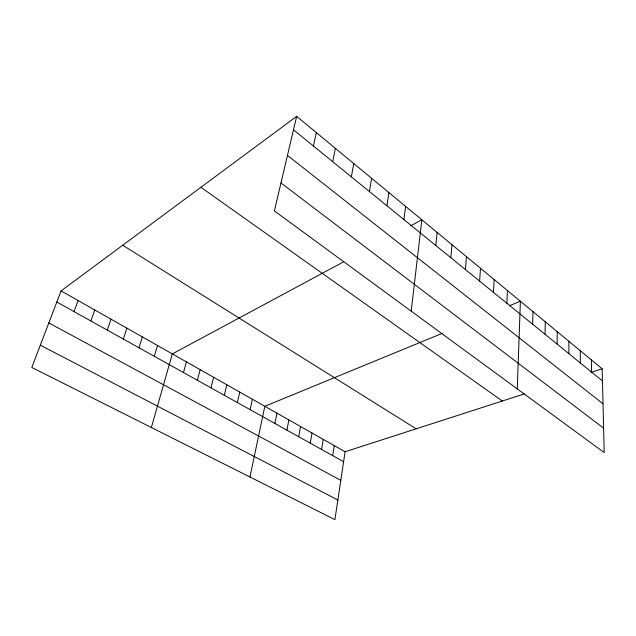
<?xml version="1.0" encoding="UTF-8"?>
<svg xmlns="http://www.w3.org/2000/svg" width="636" height="636" viewBox="0 0 636 636"><rect width="100%" height="100%" fill="white"/><g stroke="black" fill="none" stroke-linecap="round" stroke-linejoin="round"><path stroke-width="0.95" d="M557.128 344.108L557.223 331.666M545.052 334.29L545.267 321.784M532.666 324.217L532.992 311.64M517.267 388.882L520.391 301.226L509.476 305.717M506.868 303.253L507.448 290.533M493.441 292.337L494.156 279.554M479.631 281.112L480.49 268.265M465.433 269.577L466.45 256.658M450.829 257.707L452.005 244.717M435.795 245.488L437.139 232.434M411.206 311.171L421.843 219.794L410.602 225.836M403.884 219.547L405.609 206.382M386.934 205.77L388.866 192.541M524.255 393.938L345.094 451.743L334.918 519.644L31.8 367.465L61.072 290.898L296.662 116.356L602.157 368.8L604.2 452.578L274.386 210.914L296.662 116.356M332.7 455.63L334.282 445.621M369.437 191.555L371.591 178.271M321.585 449.445L323.255 439.381M310.257 443.141L312.022 433.021M351.382 176.872L353.759 163.539M298.705 436.701L300.566 426.533M286.923 430.143L288.887 419.911M332.723 161.703L335.355 148.323M274.903 423.449L276.97 413.169M249.948 476.984L264.815 406.285L442.346 333.312M313.437 146.034L316.33 132.606M250.123 409.656L252.413 399.257M237.347 402.54L239.748 392.086M224.301 395.274L226.829 384.772M210.985 387.857L213.632 377.299M197.375 380.28L200.157 369.667M183.478 372.545L186.396 361.868M151.368 427.495L172.324 353.902L343.488 261.913M154.31 356.303L157.513 345.515M138.998 347.773L142.361 336.937M123.328 339.052L126.858 328.152M107.293 330.124L110.99 319.169M90.868 320.973L94.748 309.971M74.054 311.608L78.109 300.55M590.82 372.458L602.157 368.8M40.322 345.173L337.851 500.031M48.829 322.929L340.809 480.339M56.819 302.02L343.599 461.704M61.072 290.898L345.094 451.743M122.708 245.234L416.143 428.823M200.912 187.294L502.305 401.022M280.977 182.937L603.604 428.155M287.464 155.391L603.008 403.812M293.49 129.824L602.451 380.948M591.337 359.857L591.544 372.076M580.247 350.698L580.358 362.989M568.886 341.301L568.894 353.664"/></g></svg>
